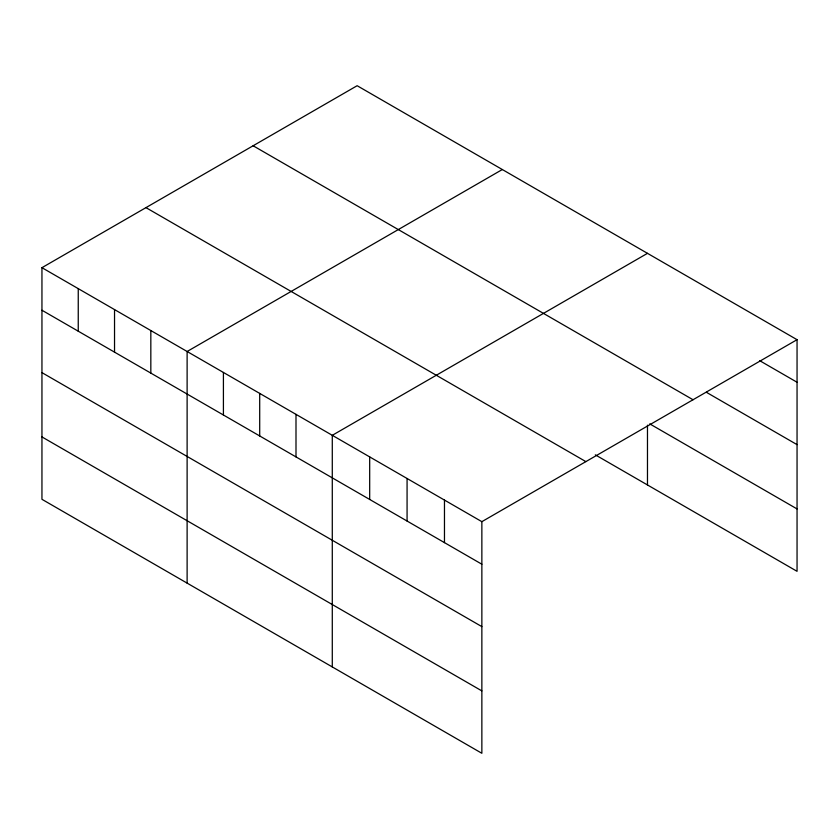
<?xml version="1.0" encoding="UTF-8"?>
<svg xmlns="http://www.w3.org/2000/svg" width="839" height="839" viewBox="0 0 839 839"><rect width="100%" height="100%" fill="white"/><g stroke="black" fill="none" stroke-linecap="round" stroke-linejoin="round"><path stroke-width="1.26" d="M41.95 267.683L481.859 521.669L481.859 753.286L41.95 499.31L41.95 267.683L357.141 85.714L797.05 339.69L797.05 571.317L595.312 454.843M502.309 169.53L187.118 351.499L187.118 583.126M647.477 253.336L332.286 435.315L332.286 666.932M481.859 521.669L797.05 339.69M759.662 360.655L797.05 382.248M706.407 392.306L797.05 444.639M253.126 145.766L693.035 399.742M649.743 423.873L797.05 508.927M145.965 207.632L585.874 461.618M41.95 310.241L481.859 564.217M41.95 372.631L481.859 626.618M41.95 436.92L481.859 690.896M647.477 425.174L647.477 484.963M444.471 500.075L444.471 542.634M407.072 478.492L407.072 521.05M369.684 456.898L369.684 499.457M295.999 414.361L295.999 456.919M259.702 393.407L259.702 435.965M223.415 372.453L223.415 415.011M150.831 330.545L150.831 373.103M114.534 309.591L114.534 352.149M78.247 288.637L78.247 331.195"/></g></svg>
